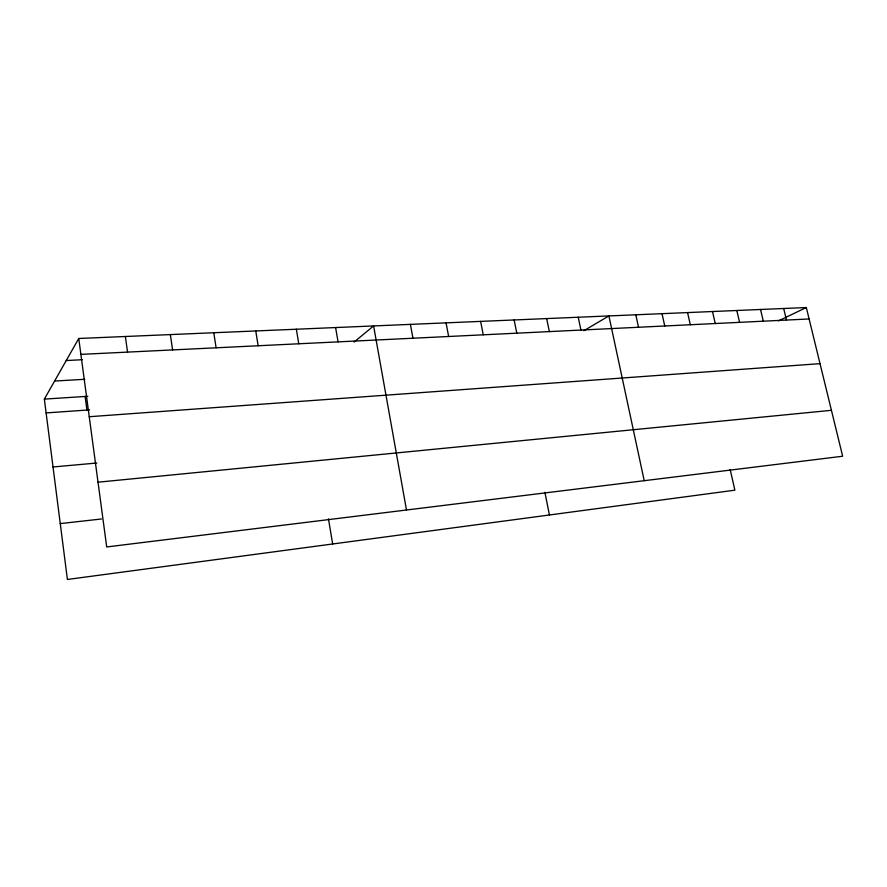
<?xml version="1.0" encoding="UTF-8"?>
<svg xmlns="http://www.w3.org/2000/svg" width="887" height="887" viewBox="0 0 887 887"><rect width="100%" height="100%" fill="white"/><g stroke="black" fill="none" stroke-linecap="round" stroke-linejoin="round"><path stroke-width="1.33" d="M730.167 469.489L734.879 490.178L67.401 579.466L44.35 399.106L78.755 338.479L806.316 307.534L842.65 456.24L106.706 546.957L78.755 338.479M354.101 342.072L373.604 325.939L406.49 510.003M583.857 330.707L608.903 315.927L644.217 480.699M778.442 320.894L806.316 307.534M60.261 523.607L101.517 518.973M98.025 482.195L831.429 410.315M53.02 466.983L96.794 463.014M89.243 416.724L820.031 363.648M46.113 412.921L89.665 409.872M44.35 399.106L87.835 396.289M54.595 381.055L84.775 379.292M66.237 360.543L82.413 359.723M80.883 354.379L809.11 318.965M783.698 308.499L786.481 320.063M760.536 309.485L763.319 321.194M736.809 310.494L739.581 322.347M712.494 311.525L715.255 323.533M687.569 312.59L690.319 324.742M662.012 313.676L664.751 325.984M635.802 314.785L638.518 327.259M578.246 317.236L580.93 330.064M546.669 318.577L549.341 331.605M514.138 319.963L516.788 333.179M544.895 492.274L549.43 514.992M480.621 321.382L483.238 334.809M446.061 322.857L448.645 336.495M410.404 324.376L412.954 338.235M335.596 327.558L338.08 341.872M328.467 518.884L332.669 543.986M296.347 329.221L298.775 343.79M255.755 330.951L258.139 345.764M213.778 332.736L216.106 347.804M170.337 334.587L172.61 349.921M125.355 336.495L127.562 352.106M85.108 396.467L86.926 410.06"/></g></svg>
